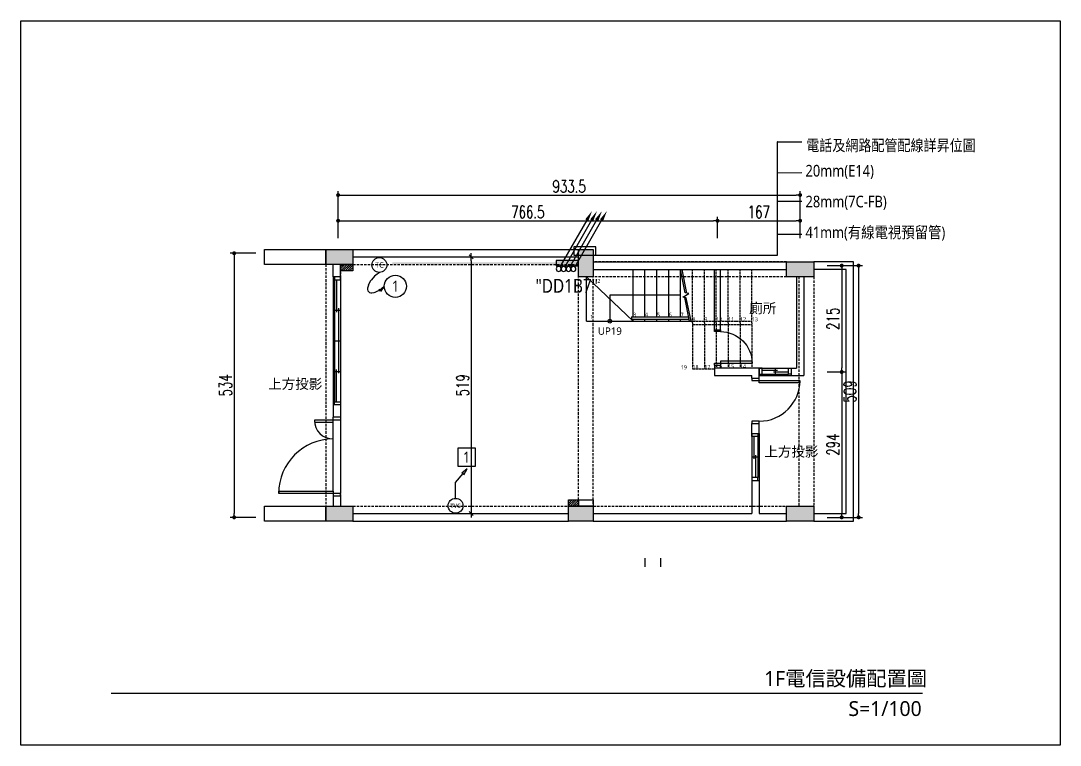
# Model space of a CAD drawing. Header units: inches. Extents: x 19 to 9919, y 324 to 1789.
# Drawn here: x 19 to 2119, y 324 to 1789 of the extents above; entities that cross this region are included whole.
import ezdxf
from ezdxf.enums import TextEntityAlignment as Align

# ---------------------------------------------------------------- set-up
doc = ezdxf.new("R2010")
doc.units = ezdxf.units.IN
doc.header["$LTSCALE"] = 20
doc.header["$MEASUREMENT"] = 0
doc.linetypes.add('11', pattern=[0.15, 0.1, -0.05])
doc.linetypes.add('HIDDEN', pattern=[0.375, 0.25, -0.125])
doc.layers.add('0_梁', color=30, linetype='HIDDEN', plot=False)
for name, color, linetype in [('17_柱', 6, 'Continuous'), ('19_RC牆', 4, 'Continuous'), ('20_裝飾構造物', 2, 'Continuous'), ('21_輕隔間牆', 65, 'Continuous'), ('22_平台、陽台、露台、室內階梯', 3, 'Continuous'), ('24_樑', 7, 'Continuous'), ('26_樓梯、扶手、車道', 3, 'Continuous'), ('31_門窗', 134, 'Continuous'), ('44_空間名稱', 1, 'Continuous'), ('46_文字', 1, 'Continuous'), ('50_其他尺寸', 7, 'Continuous'), ('56_wall 材料_HATCH', 251, 'Continuous'), ('80_截斷線', 7, 'Continuous'), ('DW_Frame', 2, 'Continuous'), ('T-有線電視', 2, 'Continuous'), ('T-註記', 6, 'Continuous'), ('T-配管-有線電視', 1, 'Continuous'), ('T-配管-電話網路', 3, 'Continuous'), ('T-電信', 4, 'Continuous'), ('T-電信箱', 4, 'Continuous')]:
    doc.layers.add(name, color=color, linetype=linetype)
doc.styles.add('CHT', font='msjh.ttc')
doc.styles.add('DimStyUse', font='romans.shx', dxfattribs={"width": 0.7})
doc.styles.get("Standard").update_dxf_attribs({"font": 'Arial.ttf'})
doc.styles.add('TG_NOTE_TEXT', font='simplex.shx', dxfattribs={"width": 0.75, "bigfont": 'chineset.shx'})
doc.styles.add('WJJ', font='')
doc.styles.get('WJJ').set_extended_font_data('Yu Gothic UI Light')
doc.dimstyles.new('DOTM', dxfattribs={"dimtxt": 25, "dimasz": 8, "dimexe": 8, "dimexo": 0.625, "dimgap": 5, "dimtad": 1, "dimdsep": 46, "dimtxsty": 'DimStyUse', "dimblk": 'DOT', "dimcen": 10, "dimdle": 8, "dimazin": 3, "dimtfac": 1, "dimtix": 1, "dimtmove": 2, "dimatfit": 3, "dimfxl": 10, "dimtolj": 1})
doc.dimstyles.new('SLASHM', dxfattribs={"dimtxt": 25, "dimasz": 12, "dimexe": 10, "dimexo": 0.625, "dimgap": 5, "dimtad": 1, "dimdec": 1, "dimdsep": 46, "dimtxsty": 'DimStyUse', "dimblk": 'SLASH', "dimcen": 10, "dimdle": 10, "dimadec": 1, "dimazin": 2, "dimtfac": 1, "dimtix": 1, "dimtmove": 2, "dimatfit": 2, "dimldrblk": 'SLASH', "dimfxl": 1, "dimtolj": 1})

# ---------------------------------------------------------------- blocks, each defined once
blk = doc.blocks.new('A$Cc6de7170')
at = {"layer": '56_wall 材料_HATCH'}
h = blk.add_hatch(color=256, dxfattribs=at)
h.dxf.hatch_style = 1
h.paths.add_polyline_path([(55, 549), (55, 519), (0, 519), (0, 549)])
h = blk.add_hatch(color=256, dxfattribs=at)
h.dxf.hatch_style = 1
h.paths.add_polyline_path([(540.5, 494), (510.5, 494), (510.5, 549), (540.5, 549)])
h = blk.add_hatch(color=256, dxfattribs=at)
h.dxf.hatch_style = 1
h.paths.add_polyline_path([(986, 524), (986, 494), (931, 494), (931, 524)])
h = blk.add_hatch(color=256, dxfattribs=at)
h.dxf.hatch_style = 1
h.paths.add_polyline_path([(55, 30), (55, 0), (0, 0), (0, 30)])
h = blk.add_hatch(color=256, dxfattribs=at)
h.dxf.hatch_style = 1
h.paths.add_polyline_path([(540.5, 30), (540.5, 0), (490.5, 0), (490.5, 30)])
h = blk.add_hatch(color=256, dxfattribs=at)
h.dxf.hatch_style = 1
h.paths.add_polyline_path([(986, 30), (986, 0), (931, 0), (931, 30)])
at = {"layer": '17_柱'}
for points in [[(55, 549), (55, 519), (0, 519), (0, 549)], [(540.5, 494), (510.5, 494), (510.5, 549), (540.5, 549)], [(986, 524), (986, 494), (931, 494), (931, 524)], [(55, 30), (55, 0), (0, 0), (0, 30)], [(540.5, 30), (540.5, 0), (490.5, 0), (490.5, 30)], [(986, 30), (986, 0), (931, 0), (931, 30)]]:
    blk.add_lwpolyline(points, close=True, dxfattribs=at)
blk = doc.blocks.new('_Dot')
at = {"color": 0, "linetype": 'ByBlock', "lineweight": -2}
blk.add_line((-0.5, 0), (-1, 0), dxfattribs=at)
at = {"color": 0, "linetype": 'ByBlock', "const_width": 0.5}
blk.add_lwpolyline([(-0.25, 0, 1), (0.25, 0, 1)], format="xyb", close=True, dxfattribs=at)
blk = doc.blocks.new('*D89')
at = {"layer": '50_其他尺寸', "color": 0, "lineweight": -2}
for p, q in [((1648.2, 1293.5), (1685.9, 1293.5)), ((1677.9, 1285.5), (1677.9, 1086.5)), ((1648.2, 1078.5), (1685.9, 1078.5))]:
    blk.add_line(p, q, dxfattribs=at)
at = {"layer": 'Defpoints', "color": 0}
for p in [(1648.2, 1293.5), (1648.2, 1078.5), (1677.9, 1078.5)]:
    blk.add_point(p, dxfattribs=at)
at = {"layer": '50_其他尺寸', "color": 0, "lineweight": -2, "xscale": 8, "yscale": 8, "zscale": 8}
for p, rotation in [((1677.9, 1293.5), 90), ((1677.9, 1078.5), 270)]:
    blk.add_blockref('_Dot', p, dxfattribs=dict(at, rotation=rotation))
at = {"layer": '50_其他尺寸', "color": 225, "insert": (1660.4, 1186), "char_height": 25, "attachment_point": 5, "rotation": 90, "style": 'DimStyUse'}
blk.add_mtext('\\A1;215', dxfattribs=at)
blk = doc.blocks.new('*D90')
at = {"layer": '50_其他尺寸', "color": 0, "lineweight": -2}
for p, q in [((1648.2, 1078.5), (1685.9, 1078.5)), ((1677.9, 1070.5), (1677.9, 792.5)), ((1648.2, 784.5), (1685.9, 784.5))]:
    blk.add_line(p, q, dxfattribs=at)
at = {"layer": 'Defpoints', "color": 0}
for p in [(1648.2, 1078.5), (1648.2, 784.5), (1677.9, 784.5)]:
    blk.add_point(p, dxfattribs=at)
at = {"layer": '50_其他尺寸', "color": 0, "lineweight": -2, "xscale": 8, "yscale": 8, "zscale": 8}
for p, rotation in [((1677.9, 1078.5), 90), ((1677.9, 784.5), 270)]:
    blk.add_blockref('_Dot', p, dxfattribs=dict(at, rotation=rotation))
at = {"layer": '50_其他尺寸', "color": 225, "insert": (1660.4, 931.5), "char_height": 25, "attachment_point": 5, "rotation": 90, "style": 'DimStyUse'}
blk.add_mtext('\\A1;294', dxfattribs=at)
blk = doc.blocks.new('*D91')
at = {"layer": '50_其他尺寸', "color": 0, "lineweight": -2}
for p, q in [((494.1, 1318.5), (442.4, 1318.5)), ((450.4, 1310.5), (450.4, 792.5)), ((494.1, 784.5), (442.4, 784.5))]:
    blk.add_line(p, q, dxfattribs=at)
at = {"layer": 'Defpoints', "color": 0}
for p in [(494.1, 1318.5), (450.4, 784.5), (494.1, 784.5)]:
    blk.add_point(p, dxfattribs=at)
at = {"layer": '50_其他尺寸', "color": 0, "lineweight": -2, "xscale": 8, "yscale": 8, "zscale": 8}
for p, rotation in [((450.4, 1318.5), 90), ((450.4, 784.5), 270)]:
    blk.add_blockref('_Dot', p, dxfattribs=dict(at, rotation=rotation))
at = {"layer": '50_其他尺寸', "color": 225, "insert": (432.9, 1051.5), "char_height": 25, "attachment_point": 5, "rotation": 90, "style": 'DimStyUse'}
blk.add_mtext('\\A1;534', dxfattribs=at)
blk = doc.blocks.new('*D96')
at = {"layer": '50_其他尺寸', "color": 0, "lineweight": -2}
for p, q in [((1682.2, 1293.5), (1720, 1293.5)), ((1712, 1285.5), (1712, 792.5)), ((1675.9, 784.5), (1720, 784.5))]:
    blk.add_line(p, q, dxfattribs=at)
at = {"layer": 'Defpoints', "color": 0}
for p in [(1682.2, 1293.5), (1675.9, 784.5), (1712, 784.5)]:
    blk.add_point(p, dxfattribs=at)
at = {"layer": '50_其他尺寸', "color": 0, "lineweight": -2, "xscale": 8, "yscale": 8, "zscale": 8}
for p, rotation in [((1712, 1293.5), 90), ((1712, 784.5), 270)]:
    blk.add_blockref('_Dot', p, dxfattribs=dict(at, rotation=rotation))
at = {"layer": '50_其他尺寸', "color": 225, "insert": (1694.5, 1039), "char_height": 25, "attachment_point": 5, "rotation": 90, "style": 'DimStyUse'}
blk.add_mtext('\\A1;509', dxfattribs=at)
blk = doc.blocks.new('*D86')
at = {"layer": '50_其他尺寸', "color": 0, "lineweight": -2}
for p, q in [((660.4, 1349), (660.4, 1392.3)), ((1426.9, 1349), (1426.9, 1392.3)), ((668.4, 1384.3), (1418.9, 1384.3))]:
    blk.add_line(p, q, dxfattribs=at)
at = {"layer": 'Defpoints', "color": 0}
for p in [(1426.9, 1384.3), (660.4, 1349), (1426.9, 1349)]:
    blk.add_point(p, dxfattribs=at)
at = {"layer": '50_其他尺寸', "color": 0, "lineweight": -2, "xscale": 8, "yscale": 8, "zscale": 8, "rotation": 180}
blk.add_blockref('_Dot', (660.4, 1384.3), dxfattribs=at)
at = {"layer": '50_其他尺寸', "color": 0, "lineweight": -2, "xscale": 8, "yscale": 8, "zscale": 8}
blk.add_blockref('_Dot', (1426.9, 1384.3), dxfattribs=at)
at = {"layer": '50_其他尺寸', "color": 225, "insert": (1043.7, 1401.8), "char_height": 25, "attachment_point": 5, "style": 'DimStyUse'}
blk.add_mtext('\\A1;766.5', dxfattribs=at)
blk = doc.blocks.new('*D87')
at = {"layer": '50_其他尺寸', "color": 0, "lineweight": -2}
for p, q in [((1426.9, 1349), (1426.9, 1392.3)), ((1593.9, 1349), (1593.9, 1392.3)), ((1434.9, 1384.3), (1585.9, 1384.3))]:
    blk.add_line(p, q, dxfattribs=at)
at = {"layer": 'Defpoints', "color": 0}
for p in [(1593.9, 1384.3), (1426.9, 1349), (1593.9, 1349)]:
    blk.add_point(p, dxfattribs=at)
at = {"layer": '50_其他尺寸', "color": 0, "lineweight": -2, "xscale": 8, "yscale": 8, "zscale": 8, "rotation": 180}
blk.add_blockref('_Dot', (1426.9, 1384.3), dxfattribs=at)
at = {"layer": '50_其他尺寸', "color": 0, "lineweight": -2, "xscale": 8, "yscale": 8, "zscale": 8}
blk.add_blockref('_Dot', (1593.9, 1384.3), dxfattribs=at)
at = {"layer": '50_其他尺寸', "color": 225, "insert": (1510.4, 1401.8), "char_height": 25, "attachment_point": 5, "style": 'DimStyUse'}
blk.add_mtext('\\A1;167', dxfattribs=at)
blk = doc.blocks.new('*D88')
at = {"layer": '50_其他尺寸', "color": 0, "lineweight": -2}
for p, q in [((660.4, 1349), (660.4, 1444.2)), ((668.4, 1436.2), (1585.9, 1436.2)), ((1593.9, 1349), (1593.9, 1444.2))]:
    blk.add_line(p, q, dxfattribs=at)
at = {"layer": 'Defpoints', "color": 0}
for p in [(1593.9, 1436.2), (660.4, 1349), (1593.9, 1349)]:
    blk.add_point(p, dxfattribs=at)
at = {"layer": '50_其他尺寸', "color": 0, "lineweight": -2, "xscale": 8, "yscale": 8, "zscale": 8, "rotation": 180}
blk.add_blockref('_Dot', (660.4, 1436.2), dxfattribs=at)
at = {"layer": '50_其他尺寸', "color": 0, "lineweight": -2, "xscale": 8, "yscale": 8, "zscale": 8}
blk.add_blockref('_Dot', (1593.9, 1436.2), dxfattribs=at)
at = {"layer": '50_其他尺寸', "color": 225, "insert": (1127.2, 1453.7), "char_height": 25, "attachment_point": 5, "style": 'DimStyUse'}
blk.add_mtext('\\A1;933.5', dxfattribs=at)
blk = doc.blocks.new('*U56')
at = {"color": 0}
for p, q in [((-5, -15), (-5, 0)), ((87, -15), (87, 0))]:
    blk.add_line(p, q, dxfattribs=at)
blk.add_lwpolyline([(0, 0), (0, 82), (4.4, 82), (4.4, 0)], close=True, dxfattribs=at)
blk.add_arc((0, 0), 82, 0, 90, dxfattribs=at)
at = {"layer": 'DW_Frame'}
for points in [[(-5, -15), (0, -15), (0, 0), (-5, 0)], [(87, 0), (82, 0), (82, -15), (87, -15)]]:
    blk.add_lwpolyline(points, dxfattribs=at)
at = {"color": 0, "style": 'TG_NOTE_TEXT', "width": 0.5, "flags": 1}
for tag, height, p in [('WH', 20, (90.3, 5)), ('DESC', 10, (26, 5))]:
    blk.add_attdef(tag, text='', height=height, dxfattribs=at).set_placement(p, align=Align.BOTTOM_LEFT)
for tag, p in [('NO', (-5, 5)), ('TYPE', (26, 5))]:
    blk.add_attdef(tag, text='', height=10, dxfattribs=at).set_placement(p, align=Align.BOTTOM_RIGHT)
blk = doc.blocks.new('*U11')
at = {"color": 0}
for p, q in [((0, 15), (0, 0)), ((6, 15), (59, 15)), ((6, 11), (36.5, 11)), ((6, 3), (59, 3)), ((59, 7), (28.5, 7)), ((32.5, 3), (32.5, 15))]:
    blk.add_line(p, q, dxfattribs=at)
at = {"layer": 'DW_Frame'}
for points in [[(0, 3), (6, 3), (6, 15), (0, 15)], [(65, 3), (59, 3), (59, 15), (65, 15)]]:
    blk.add_lwpolyline(points, dxfattribs=at)
blk = doc.blocks.new('*U64')
at = {"color": 0}
for p, q in [((-4, -12), (-4, 0)), ((68, -12), (68, 0))]:
    blk.add_line(p, q, dxfattribs=at)
blk.add_lwpolyline([(0, 0), (0, 64), (4.4, 64), (4.4, 0)], close=True, dxfattribs=at)
blk.add_arc((0, 0), 64, 0, 90, dxfattribs=at)
at = {"layer": 'DW_Frame'}
for points in [[(-4, -12), (0, -12), (0, 0), (-4, 0)], [(68, 0), (64, 0), (64, -12), (68, -12)]]:
    blk.add_lwpolyline(points, dxfattribs=at)
at = {"color": 0, "style": 'TG_NOTE_TEXT', "width": 0.5, "flags": 1}
for tag, height, p in [('WH', 20, (72.3, 5)), ('DESC', 10, (17, 5))]:
    blk.add_attdef(tag, text='', height=height, dxfattribs=at).set_placement(p, align=Align.BOTTOM_LEFT)
for tag, p in [('NO', (-5, 5)), ('TYPE', (17, 5))]:
    blk.add_attdef(tag, text='', height=10, dxfattribs=at).set_placement(p, align=Align.BOTTOM_RIGHT)
blk = doc.blocks.new('*U54')
at = {"color": 0}
for p, q in [((0, -15), (0, 0)), ((6, -3), (89, -3)), ((6, -11), (51.5, -11)), ((6, -15), (89, -15)), ((89, -7), (43.5, -7)), ((47.5, -3), (47.5, -15))]:
    blk.add_line(p, q, dxfattribs=at)
at = {"layer": 'DW_Frame'}
for points in [[(0, -3), (6, -3), (6, -15), (0, -15)], [(95, -3), (89, -3), (89, -15), (95, -15)]]:
    blk.add_lwpolyline(points, dxfattribs=at)
blk = doc.blocks.new('*U55')
at = {"color": 0}
for p, q in [((-6, -15), (-6, 0)), ((154, -15), (154, 0))]:
    blk.add_line(p, q, dxfattribs=at)
for points in [[(0, 0), (0, 110), (4.375, 110), (4.375, 0)], [(148, 0), (148, 38), (143.625, 38), (143.625, 0)]]:
    blk.add_lwpolyline(points, close=True, dxfattribs=at)
for centre, radius, start, end in [((0, 0), 110, 0, 90), ((148, 0), 38, 90, 180)]:
    blk.add_arc(centre, radius, start, end, dxfattribs=at)
at = {"layer": 'DW_Frame'}
for points in [[(-6, -15), (0, -15), (0, 0), (-6, 0)], [(154, -15), (148, -15), (148, 0), (154, 0)]]:
    blk.add_lwpolyline(points, dxfattribs=at)
at = {"color": 0, "style": 'TG_NOTE_TEXT', "width": 0.5, "flags": 1}
blk.add_attdef('WH', text='', height=20, dxfattribs=at).set_placement((153, 5), align=Align.BOTTOM_LEFT)
at = {"color": 0, "width": 0.5, "flags": 1}
for tag, p in [('NO', (-5, 5)), ('TYPE', (24.375, 5))]:
    blk.add_attdef(tag, text='', height=10, dxfattribs=at).set_placement(p, align=Align.BOTTOM_RIGHT)
blk.add_attdef('DESC', text='', height=10, dxfattribs=at).set_placement((24.375, 5), align=Align.BOTTOM_LEFT)
blk = doc.blocks.new('*U57')
at = {"color": 0}
for p, q in [((0, -15), (0, 0)), ((6, -3), (253, -3)), ((6, -7), (71.75, -7)), ((6, -15), (253, -15)), ((63.75, -11), (195.25, -11)), ((67.75, -3), (67.75, -15)), ((129.5, -3), (129.5, -15)), ((253, -7), (187.25, -7)), ((191.25, -3), (191.25, -15))]:
    blk.add_line(p, q, dxfattribs=at)
at = {"layer": 'DW_Frame'}
for points in [[(0, -3), (6, -3), (6, -15), (0, -15)], [(259, -3), (253, -3), (253, -15), (259, -15)]]:
    blk.add_lwpolyline(points, dxfattribs=at)
blk = doc.blocks.new('A$C6aa8fe67')
at = {"layer": '21_輕隔間牆'}
h = blk.add_hatch(dxfattribs=at)
h.set_pattern_fill('ANSI31', color=256)
h.set_pattern_definition([(45, (2788.9007, -12156.682), (-2.245064, 2.245064), [])])
h.paths.add_polyline_path([(30, 519), (55, 519), (55, 506), (30, 506)])
h = blk.add_hatch(dxfattribs=at)
h.set_pattern_fill('ANSI31', color=256)
h.set_pattern_definition([(45, (2771.4007, -12161.682), (-2.245064, 2.245064), [])])
h.paths.add_polyline_path([(510.5, 43), (490.5, 43), (490.5, 30), (510.5, 30)])
at = {"layer": '19_RC牆'}
for p, q in [((55, 549), (510.5, 549)), ((55, 534), (510.5, 534)), ((15, 494), (15, 519)), ((30, 494), (30, 519)), ((540.5, 524), (931, 524)), ((540.5, 509), (931, 509)), ((30, 494), (15, 494)), ((951, 494), (951, 309)), ((966, 494), (966, 294)), ((785.5, 309), (785.5, 294)), ((876, 309), (785.5, 309)), ((785.5, 294), (861, 294)), ((861, 289), (861, 294)), ((876, 294), (876, 309)), ((876, 289), (876, 294)), ((941, 309), (951, 309)), ((941, 294), (941, 309)), ((941, 294), (966, 294)), ((861, 289), (876, 289)), ((15, 235), (15, 210)), ((30, 235), (15, 235)), ((30, 235), (30, 210)), ((30, 210), (15, 210)), ((861, 197), (876, 197)), ((861, 177), (861, 197)), ((876, 177), (876, 197)), ((861, 177), (876, 177)), ((861, 82), (861, 15)), ((861, 82), (876, 82)), ((876, 82), (876, 15)), ((15, 50), (15, 30)), ((30, 50), (15, 50)), ((30, 50), (30, 30)), ((55, 15), (490.5, 15)), ((55, 0), (490.5, 0)), ((540.5, 15), (861, 15)), ((540.5, 0), (931, 0)), ((876, 15), (931, 15))]:
    blk.add_line(p, q, dxfattribs=at)
at = {"layer": '21_輕隔間牆'}
for p, q in [((785.5, 387), (785.5, 509)), ((797.5, 387), (797.5, 509)), ((785.5, 387), (797.5, 387)), ((785.5, 315), (785.5, 309)), ((785.5, 315), (797.5, 315)), ((797.5, 315), (797.5, 309))]:
    blk.add_line(p, q, dxfattribs=at)
for points in [[(30, 519), (55, 519), (55, 506), (30, 506)], [(490.5, 43), (540.5, 43), (540.5, 30), (490.5, 30)]]:
    blk.add_lwpolyline(points, close=True, dxfattribs=at)
at = {"layer": '22_平台、陽台、露台、室內階梯'}
for p, q in [((1066.5, 524), (986, 524)), ((1051.5, 509), (986, 509)), ((1051.5, 15), (1051.5, 509)), ((1066.5, 0), (1066.5, 524)), ((986, 15), (1051.5, 15)), ((986, 0), (1066.5, 0))]:
    blk.add_line(p, q, dxfattribs=at)
at = {"layer": '24_樑'}
blk.add_line((510.5, 43), (510.5, 30), dxfattribs=at)
at = {"layer": '26_樓梯、扶手、車道'}
for p, q in [((621, 413.2), (621, 509)), ((645, 413.2), (645, 509)), ((669, 413.2), (669, 509)), ((693, 413.2), (693, 509)), ((717, 413.2), (717, 509)), ((527, 404), (527, 494)), ((527, 494), (621, 404)), ((527, 404), (734.9, 404)), ((618, 413.2), (733.1, 413.2)), ((618, 408.2), (734.1, 408.2)), ((621, 404), (621, 408.2)), ((645, 404), (645, 408.2)), ((669, 404), (669, 408.2)), ((693, 404), (693, 408.2)), ((717, 404), (717, 408.2))]:
    blk.add_line(p, q, dxfattribs=at)
at = {"layer": '26_樓梯、扶手、車道', "color": 8, "linetype": '11'}
for p, q in [((741, 400.7), (741, 509)), ((765, 400.7), (765, 509)), ((789, 400.7), (789, 509)), ((813, 400.7), (813, 509)), ((837, 400.7), (837, 509)), ((861, 400.7), (861, 509)), ((734.9, 404), (861, 404)), ((741, 400.7), (741, 307.5)), ((765, 400.7), (765, 307.5)), ((789, 400.7), (789, 309)), ((813, 400.7), (813, 309)), ((837, 400.7), (837, 309)), ((861, 400.7), (861, 309)), ((741, 397.4), (861, 397.4)), ((741, 307.5), (785.5, 307.5))]:
    blk.add_line(p, q, dxfattribs=at)
at = {"layer": '26_樓梯、扶手、車道', "const_width": 0.25}
blk.add_lwpolyline([(713.9, 466.3), (717, 456.5), (713.9, 446.8)], dxfattribs=at)
at = {"layer": '26_樓梯、扶手、車道'}
for points in [[(717, 456.5), (574, 456.5), (574, 404)], [(618, 413.2), (618, 408.2)]]:
    blk.add_lwpolyline(points, dxfattribs=at)
blk.add_circle((574, 404), 3.75, dxfattribs=at)
at = {"layer": '31_門窗'}
for p, q in [((15, 494), (15, 235)), ((30, 494), (30, 235)), ((876, 309), (941, 309)), ((876, 294), (941, 294)), ((15, 60.4), (15, 199.6)), ((30, 204), (30, 56)), ((861, 177), (861, 82)), ((876, 177), (876, 82))]:
    blk.add_line(p, q, dxfattribs=at)
at = {"layer": '80_截斷線'}
for p, q in [((729.7, 461), (720.1, 509)), ((734.9, 404), (725.3, 452.1))]:
    blk.add_line(p, q, dxfattribs=at)
at = {"layer": '80_截斷線', "linetype": 'Continuous'}
blk.add_lwpolyline([(738, 404), (728.5, 451.7), (721.2, 452.8), (733.7, 460.4), (726.5, 461.5), (717, 509)], dxfattribs=at)
at = {"layer": '31_門窗'}
for name, p, xscale, rotation in [('*U57', (15, 494), -1.000000000000004, 90), ('*U64', (797.5, 319), -1, 270)]:
    blk.add_blockref(name, p, dxfattribs=dict(at, xscale=xscale, rotation=rotation))
blk.add_blockref('*U11', (876, 294), dxfattribs=at)
for name, p, rotation in [('*U56', (876, 284), 270), ('*U55', (15, 56), 90), ('*U54', (876, 177), 270)]:
    blk.add_blockref(name, p, dxfattribs=dict(at, rotation=rotation))
at = {"layer": '26_樓梯、扶手、車道', "color": 8, "linetype": '11', "style": 'WJJ'}
for s, p in [('8', (741, 404)), ('9', (765, 404)), ('10', (789, 404)), ('11', (813, 404)), ('12', (837, 404)), ('13', (861, 404)), ('18', (741, 307.5)), ('17', (765, 307.5)), ('16', (789, 309)), ('15', (813, 309)), ('14', (837, 309)), ('19', (717.4, 306.8))]:
    blk.add_text(s, height=8, dxfattribs=at).set_placement(p)
at = {"layer": '44_空間名稱', "style": 'WJJ'}
for s, p in [('廁所', (882.8, 430.4)), ('上方投影', (-61.6, 277.4)), ('上方投影', (940.8, 140.4))]:
    blk.add_text(s, height=20, dxfattribs=at).set_placement(p, align=Align.MIDDLE_CENTER)
at = {"layer": '46_文字', "style": 'WJJ'}
for s, p in [('2', (548.7, 481.5)), ('3', (621, 413.2)), ('4', (645, 413.2)), ('5', (669, 413.2)), ('6', (693, 413.2)), ('7', (717, 413.2)), ('1', (534.3, 408.9))]:
    blk.add_text(s, height=8, dxfattribs=at).set_placement(p)
blk.add_text('UP19', height=15, dxfattribs=at).set_placement((574, 384.1), align=Align.MIDDLE)
blk = doc.blocks.new('A$Cc7273210')
at = {"layer": '0_梁', "color": 0}
for p, q in [((55, 549), (510.5, 549)), ((0, 519), (0, 30)), ((30, 519), (30, 30)), ((55, 519), (510.5, 519)), ((931, 524), (540.5, 524)), ((510.5, 35), (510.5, 494)), ((931, 494), (540.5, 494)), ((540.5, 35), (540.5, 494)), ((956, 494), (956, 30)), ((986, 494), (986, 30)), ((55, 30), (490.5, 30)), ((540.5, 30), (931, 30)), ((55, 0), (490.5, 0)), ((540.5, 0), (931, 0))]:
    blk.add_line(p, q, dxfattribs=at)
blk = doc.blocks.new('SLASH')
at = {"color": 7}
blk.add_line((-1, 0), (1, 0), dxfattribs=at)
at = {"color": 225, "linetype": 'Continuous'}
blk.add_line((-0.5, -0.5), (0.5, 0.5), dxfattribs=at)
blk = doc.blocks.new('*D106')
at = {"layer": '50_其他尺寸', "color": 0, "lineweight": -2}
for p, q in [((918.2, 1311), (937.5, 1311)), ((929.5, 1303), (929.5, 800)), ((918.2, 792), (937.5, 792))]:
    blk.add_line(p, q, dxfattribs=at)
at = {"layer": 'Defpoints', "color": 0}
for p in [(918.2, 1311), (918.2, 792), (929.5, 792)]:
    blk.add_point(p, dxfattribs=at)
at = {"layer": '50_其他尺寸', "color": 0, "lineweight": -2, "xscale": 8, "yscale": 8, "zscale": 8}
for p, rotation in [((929.5, 1311), 90), ((929.5, 792), 270)]:
    blk.add_blockref('SLASH', p, dxfattribs=dict(at, rotation=rotation))
at = {"layer": '50_其他尺寸', "color": 225, "insert": (912, 1051.5), "char_height": 25, "attachment_point": 5, "rotation": 90, "style": 'DimStyUse'}
blk.add_mtext('\\A1;519', dxfattribs=at)
blk = doc.blocks.new('T_TC')
blk.add_circle((0, 0), 15)
at = {"style": 'CHT', "width": 0.85}
blk.add_text('TC', height=11, dxfattribs=at).set_placement((0, 0), align=Align.MIDDLE_CENTER)
blk = doc.blocks.new('T_TV')
blk.add_circle((0, 0), 15)
at = {"style": 'CHT', "width": 0.85}
blk.add_text('TVC', height=8.5, dxfattribs=at).set_placement((0, 0), align=Align.MIDDLE_CENTER)
blk = doc.blocks.new('T_BOX')
h = blk.add_hatch(color=256)
h.dxf.hatch_style = 1
h.paths.add_polyline_path([(-22.5, -5.5), (22.5, -5.5), (22.5, 5.5), (-22.5, 5.5)])
blk.add_lwpolyline([(-22.5, -5.5), (22.5, -5.5), (22.5, 5.5), (-22.5, 5.5)], close=True)
blk = doc.blocks.new('T_NO')
blk.add_lwpolyline([(-18, -18), (18, -18), (18, 18), (-18, 18)], close=True)
at = {"style": 'CHT', "width": 0.85}
blk.add_attdef('NO', text='', height=22, dxfattribs=at).set_placement((0, 0), align=Align.MIDDLE_CENTER)
blk = doc.blocks.new('E_CKT')
blk.add_circle((0, 0), 22.5)
at = {"style": 'CHT', "width": 0.85}
blk.add_attdef('NO', text='', height=22, dxfattribs=at).set_placement((0, 0), align=Align.MIDDLE_CENTER)

msp = doc.modelspace()

# ---------------------------------------------------------------- hatches: boundary and pattern name
at = {"layer": 'T-配管-有線電視'}
h = msp.add_hatch(color=256, dxfattribs=at)
h.dxf.hatch_style = 1
h.paths.add_polyline_path([(1169.687, 1387.123), (1175.925, 1383.597), (1183.519, 1403.938), (1169.687, 1387.123)])
h = msp.add_hatch(color=256, dxfattribs=at)
h.dxf.hatch_style = 1
h.paths.add_polyline_path([(1179.451, 1387.123), (1185.96, 1383.326), (1193.554, 1403.938), (1179.451, 1387.123)])
h = msp.add_hatch(color=256, dxfattribs=at)
h.dxf.hatch_style = 1
h.paths.add_polyline_path([(1189.486, 1387.123), (1195.724, 1383.326), (1203.589, 1403.938), (1189.486, 1387.123)])
at = {"layer": 'T-配管-電話網路'}
h = msp.add_hatch(color=256, dxfattribs=at)
h.dxf.hatch_style = 1
h.paths.add_polyline_path([(1159.652, 1387.123), (1165.89, 1383.597), (1173.484, 1403.938), (1159.652, 1387.123)])
h = msp.add_hatch(color=256, dxfattribs=at)
h.dxf.hatch_style = 1
h.paths.add_polyline_path([(1105.952, 1297.08), (1105.952, 1300.063), (769.918, 1297.08), (1105.952, 1297.08)])
h = msp.add_hatch(color=256, dxfattribs=at)
h.dxf.hatch_style = 1
h.paths.add_polyline_path([(1105.952, 1300.063), (769.918, 1297.08), (769.918, 1300.063), (1105.952, 1300.063)])

# ---------------------------------------------------------------- linework, layer by layer
at = {"layer": '20_裝飾構造物'}
for points in [[(635.425, 1325.989), (635.425, 1295.989), (511.425, 1295.989), (511.425, 1325.989)], [(635.425, 806.989), (635.425, 776.989), (511.425, 776.989), (511.425, 806.989)]]:
    msp.add_lwpolyline(points, close=True, dxfattribs=at)
at = {"layer": '46_文字', "const_width": 3}
msp.add_lwpolyline([(201.584, 428.627), (1841.584, 428.627)], dxfattribs=at)
at = {"layer": 'Defpoints'}
msp.add_lwpolyline([(19.328, 1788.65), (2119.328, 1788.65), (2119.328, 323.65), (19.328, 323.65)], close=True, dxfattribs=at)
at = {"layer": 'T-註記'}
for points in [[(1181.078, 1314.98), (1548.03, 1314.98), (1548.03, 1543.613), (1547.759, 1543.613), (1597.12, 1543.613)], [(1548.03, 1481.234), (1597.391, 1481.505)], [(1548.03, 1423.737), (1597.391, 1423.737)], [(1548.03, 1357.018), (1597.391, 1357.018)], [(1136.87, 1331.253), (1136.87, 1314.98), (1181.078, 1314.98), (1181.078, 1331.253), (1136.87, 1331.253)], [(744.153, 1279.722), (736.559, 1274.027), (734.118, 1271.857), (727.88, 1265.077), (725.982, 1262.636), (721.371, 1253.957), (721.642, 1254.228), (720.829, 1252.058), (720.015, 1247.719), (720.015, 1245.278), (720.558, 1242.837), (721.1, 1241.752), (723.812, 1239.311), (726.253, 1238.769), (728.694, 1238.769), (733.033, 1239.311), (735.203, 1240.125), (735.203, 1239.854), (739.543, 1241.752), (743.882, 1244.193), (753.646, 1252.058)], [(753.646, 1251.787), (745.78, 1241.21), (743.068, 1245.82)], [(914.204, 870.732), (920.984, 882.665), (910.136, 873.987), (913.39, 873.444), (912.848, 873.987), (910.136, 873.987)], [(897.66, 822.999), (897.66, 855.002), (913.39, 873.444), (913.662, 873.173), (914.204, 870.732)]]:
    msp.add_lwpolyline(points, dxfattribs=at)
at = {"layer": 'T-配管-有線電視'}
for points in [[(1172.671, 1385.224), (1118.428, 1291.113)], [(1182.706, 1385.224), (1128.463, 1291.113)], [(1192.74, 1385.224), (1138.498, 1291.113)], [(1110.834, 1286.774), (1111.376, 1284.875), (1112.461, 1283.248), (1114.088, 1282.163), (1115.987, 1281.892), (1117.885, 1282.163), (1119.513, 1283.248), (1120.598, 1284.875), (1120.869, 1286.774), (1120.598, 1288.672), (1119.513, 1290.299), (1117.885, 1291.384), (1115.987, 1291.927), (1114.088, 1291.384), (1112.461, 1290.299), (1111.376, 1288.672), (1110.834, 1286.774)], [(1120.869, 1286.774), (1121.14, 1284.875), (1122.225, 1283.248), (1123.852, 1282.163), (1126.022, 1281.892), (1127.92, 1282.163), (1129.548, 1283.248), (1130.632, 1284.875), (1130.904, 1286.774), (1130.632, 1288.672), (1129.548, 1290.299), (1127.92, 1291.384), (1126.022, 1291.927), (1123.852, 1291.384), (1122.225, 1290.299), (1121.14, 1288.672), (1120.869, 1286.774)], [(1130.904, 1286.774), (1131.175, 1284.875), (1132.26, 1283.248), (1133.887, 1282.163), (1135.786, 1281.892), (1137.955, 1282.163), (1139.583, 1283.248), (1140.667, 1284.875), (1140.939, 1286.774), (1140.667, 1288.672), (1139.583, 1290.299), (1137.955, 1291.384), (1135.786, 1291.927), (1133.887, 1291.384), (1132.26, 1290.299), (1131.175, 1288.672), (1130.904, 1286.774)], [(1280.614, 684.137), (1280.614, 701.766)], [(1311.803, 701.766), (1311.803, 684.137)]]:
    msp.add_lwpolyline(points, dxfattribs=at)
at = {"layer": 'T-配管-電話網路'}
for points in [[(1162.636, 1385.224), (1108.393, 1291.113)], [(1100.799, 1286.774), (1101.341, 1284.875), (1102.426, 1283.248), (1104.054, 1282.163), (1105.952, 1281.892), (1107.851, 1282.163), (1109.478, 1283.248), (1110.563, 1284.875), (1110.834, 1286.774), (1110.563, 1288.943), (1109.478, 1290.571), (1107.851, 1291.655), (1105.952, 1291.927), (1104.054, 1291.655), (1102.426, 1290.571), (1101.341, 1288.943), (1100.799, 1286.774)]]:
    msp.add_lwpolyline(points, dxfattribs=at)

# ---------------------------------------------------------------- block references
msp.add_blockref('A$C6aa8fe67', (635.425, 776.989))
at = {"layer": '0_梁'}
msp.add_blockref('A$Cc7273210', (635.425, 776.989), dxfattribs=at)
at = {"layer": '17_柱'}
msp.add_blockref('A$Cc6de7170', (635.425, 776.989), dxfattribs=at)
at = {"layer": 'T-有線電視'}
msp.add_blockref('T_TV', (897.66, 807.811), dxfattribs=at)
at = {"layer": 'T-註記'}
for name, p in [('E_CKT', (776.156, 1251.787)), ('T_NO', (920.035, 906.126))]:
    msp.add_blockref(name, p, dxfattribs=at).add_auto_attribs({'NO': '1'})
at = {"layer": 'T-電信'}
msp.add_blockref('T_TC', (743.882, 1294.91), dxfattribs=at)
at = {"layer": 'T-電信箱'}
msp.add_blockref('T_BOX', (1123.445, 1298.436), dxfattribs=at)

# ---------------------------------------------------------------- texts
at = {"layer": '44_空間名稱', "style": 'WJJ'}
for p in [(573.796, 1054.346), (1576.237, 917.398)]:
    msp.add_text('上方投影', height=20, dxfattribs=at).set_placement(p, align=Align.MIDDLE_CENTER)
at = {"layer": '46_文字', "style": 'WJJ'}
for s, p in [('1F電信設備配置圖', (1521.162, 443.644)), ('S=1/100', (1691.582, 382.765))]:
    msp.add_text(s, height=30, dxfattribs=at).set_placement(p)
at = {"layer": 'T-註記', "style": 'CHT', "width": 0.85}
for s, height, p in [('電話及網路配管配線詳昇位圖', 22.7, (1606.341, 1536.697)), ('20mm(E14)', 23.5, (1604.714, 1485.438)), ('28mm(7C-FB)', 23.5, (1604.714, 1423.059)), ('41mm(有線電視預留管)', 23.3, (1604.714, 1360.815)), ('"DD1B7"', 28, (1059.303, 1252.601))]:
    msp.add_text(s, height=height, dxfattribs=at).set_placement(p, align=Align.MIDDLE_LEFT)

# ---------------------------------------------------------------- dimensions: what is measured, and where the dimension line sits
at = {"layer": '50_其他尺寸'}
for base, p1, p2, picture, middle in [((1593.925, 1436.167), (660.425, 1348.952), (1593.925, 1348.952), '*D88', (1127.175, 1453.667)), ((1426.925, 1384.338), (660.425, 1348.952), (1426.925, 1348.952), '*D86', (1043.675, 1401.838)), ((1593.925, 1384.338), (1426.925, 1348.952), (1593.925, 1348.952), '*D87', (1510.425, 1401.838))]:
    dim = msp.add_linear_dim(base=base, p1=p1, p2=p2, dimstyle='DOTM', override={"dimtxt": 25, "dimasz": 8, "dimexe": 8, "dimexo": 0, "dimgap": 5, "dimdle": 8}, dxfattribs=at)
    dim.commit()
    dim.dimension.update_dxf_attribs({"geometry": picture, "text_midpoint": middle})
for base, p1, p2, dimstyle, picture, middle in [((450.359, 784.489), (494.083, 1318.489), (494.083, 784.489), 'DOTM', '*D91', (432.859, 1051.489)), ((929.517, 791.989), (918.175, 1310.989), (918.175, 791.989), 'SLASHM', '*D106', (912.017, 1051.489)), ((1677.947, 1078.489), (1648.157, 1293.489), (1648.157, 1078.489), 'DOTM', '*D89', (1660.447, 1185.989)), ((1712.022, 784.489), (1682.232, 1293.489), (1675.947, 784.489), 'DOTM', '*D96', (1694.522, 1038.989)), ((1677.947, 784.489), (1648.157, 1078.489), (1648.157, 784.489), 'DOTM', '*D90', (1660.447, 931.489))]:
    dim = msp.add_linear_dim(base=base, p1=p1, p2=p2, angle=90, dimstyle=dimstyle, override={"dimtxt": 25, "dimasz": 8, "dimexe": 8, "dimexo": 0, "dimgap": 5, "dimdle": 8}, dxfattribs=at)
    dim.commit()
    dim.dimension.update_dxf_attribs({"geometry": picture, "text_midpoint": middle})

doc.saveas('drawing.dxf')
